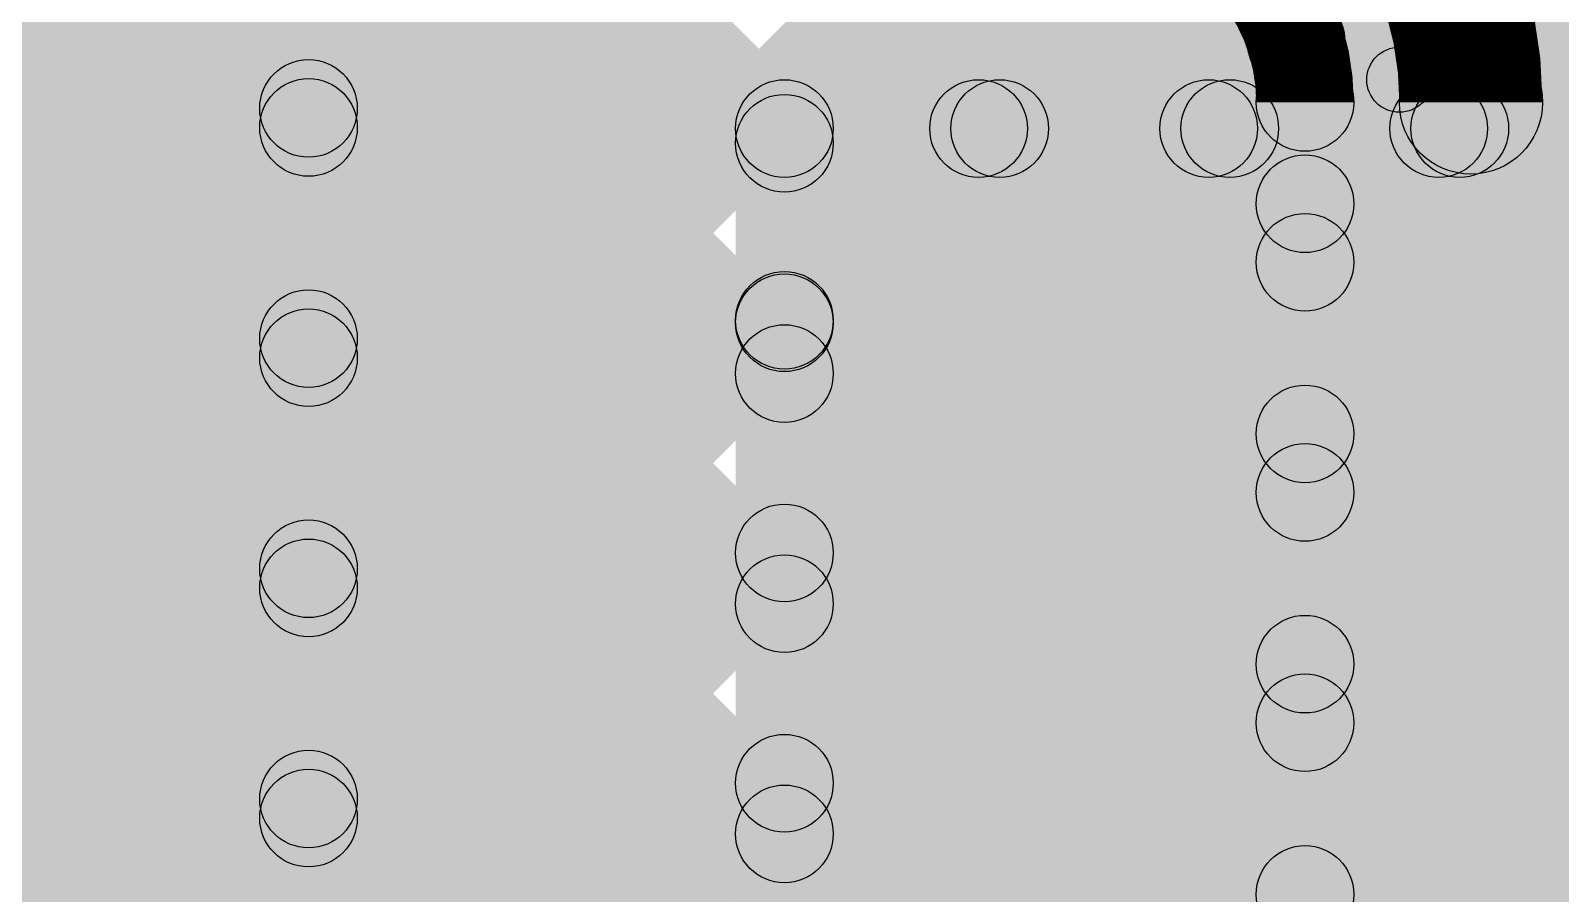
# Model space of a CAD drawing. Header units: millimetres. Extents: x 0 to 210, y 0 to 213.
# Drawn here: x 1.6006 to 1.8358, y 0.6895 to 0.822 of the extents above; entities that cross this region are included whole.
import ezdxf

# ---------------------------------------------------------------- set-up
doc = ezdxf.new("R2010")
doc.units = ezdxf.units.MM
doc.header["$MEASUREMENT"] = 0
for name, color, linetype in [('BottomLayer', 5, 'Continuous'), ('TopLayer', 1, 'Continuous'), ('TopSolder', 216, 'Continuous')]:
    doc.layers.add(name, color=color, linetype=linetype)

# ---------------------------------------------------------------- blocks, each defined once
blk = doc.blocks.new('UCD1E471MNL1GS_40')
at = {"layer": 'TopSolder'}
blk.add_hatch(color=216, dxfattribs=at).paths.add_polyline_path([(0.23825, 0.06896), (0.23825, -0.06896), (0.06096, -0.06896), (0.06096, 0.06896)])

msp = doc.modelspace()

# ---------------------------------------------------------------- hatches: boundary and pattern name
at = {"layer": 'BottomLayer'}
for points in [[(1.62886, 0.477), (1.60686, 0.477), (1.60686, 1.39286), (1.62886, 1.39286)], [(1.65086, 0.65767), (1.63586, 0.65767), (1.63586, 1.39286), (1.65086, 1.39286)], [(1.63805, 0.83717), (1.64866, 0.84778), (1.8018, 0.69464), (1.7912, 0.68403)], [(1.64866, 0.80475), (1.63805, 0.81535), (1.66761, 0.84491), (1.67822, 0.8343)], [(1.64866, 0.73403), (1.63805, 0.74464), (1.73722, 0.8438), (1.74782, 0.8332)], [(1.64866, 0.76939), (1.63805, 0.78), (1.70186, 0.8438), (1.71247, 0.8332)], [(1.64866, 0.69868), (1.63805, 0.70929), (1.77247, 0.8437), (1.78308, 0.8331)], [(1.67819, 0.8324), (1.68879, 0.843), (1.8018, 0.72999), (1.7912, 0.71939)], [(1.67819, 0.8324), (1.68879, 0.843), (1.8018, 0.72999), (1.7912, 0.71938)], [(1.71274, 0.8332), (1.72335, 0.8438), (1.8018, 0.76535), (1.7912, 0.75474)], [(1.7481, 0.8332), (1.7587, 0.8438), (1.8018, 0.8007), (1.7912, 0.7901)], [(1.64866, 0.66332), (1.63805, 0.67393), (1.7898, 0.82568), (1.80041, 0.81507)], [(1.63805, 0.80182), (1.64866, 0.81242), (1.8018, 0.65928), (1.7912, 0.64867)], [(1.804, 0.63288), (1.789, 0.63288), (1.789, 0.81096), (1.804, 0.81096)], [(1.833, 0.487), (1.811, 0.487), (1.811, 0.81096), (1.833, 0.81096)], [(1.69167, 0.67098), (1.68107, 0.68159), (1.7912, 0.79172), (1.8018, 0.78111)], [(1.63805, 0.76646), (1.64866, 0.77707), (1.78019, 0.64554), (1.76958, 0.63493)], [(1.70612, 0.65007), (1.69551, 0.66068), (1.7912, 0.75636), (1.8018, 0.74576)], [(1.63805, 0.73111), (1.64866, 0.74171), (1.75787, 0.6325), (1.74727, 0.62189)], [(1.71216, 0.62076), (1.70155, 0.63136), (1.7912, 0.72101), (1.8018, 0.7104)], [(1.63805, 0.69575), (1.64866, 0.70636), (1.67038, 0.68464), (1.65977, 0.67403)]]:
    msp.add_hatch(color=5, dxfattribs=at).paths.add_polyline_path(points)
h = msp.add_hatch(color=5, dxfattribs=at)
edge = h.paths.add_edge_path()
edge.add_arc((1.79511, 0.82038), 0.0075, 0, 360)
h = msp.add_hatch(color=5, dxfattribs=at)
edge = h.paths.add_edge_path()
edge.add_arc((1.822, 0.81096), 0.011, 0, 360)
h = msp.add_hatch(color=5, dxfattribs=at)
edge = h.paths.add_edge_path()
edge.add_arc((1.822, 0.81096), 0.011, 0, 360)
h = msp.add_hatch(color=5, dxfattribs=at)
edge = h.paths.add_edge_path()
edge.add_arc((1.7965, 0.81096), 0.0075, 0, 360)
h = msp.add_hatch(color=5, dxfattribs=at)
edge = h.paths.add_edge_path()
edge.add_arc((1.7965, 0.81096), 0.0075, 0, 360)
h = msp.add_hatch(color=5, dxfattribs=at)
edge = h.paths.add_edge_path()
edge.add_arc((1.64336, 0.81005), 0.0075, 0, 360)
h = msp.add_hatch(color=5, dxfattribs=at)
edge = h.paths.add_edge_path()
edge.add_arc((1.64336, 0.80712), 0.0075, 0, 360)
h = msp.add_hatch(color=5, dxfattribs=at)
edge = h.paths.add_edge_path()
edge.add_arc((1.7965, 0.7954), 0.0075, 0, 360)
h = msp.add_hatch(color=5, dxfattribs=at)
edge = h.paths.add_edge_path()
edge.add_arc((1.7965, 0.78641), 0.0075, 0, 360)
h = msp.add_hatch(color=5, dxfattribs=at)
edge = h.paths.add_edge_path()
edge.add_arc((1.64336, 0.77469), 0.0075, 0, 360)
h = msp.add_hatch(color=5, dxfattribs=at)
edge = h.paths.add_edge_path()
edge.add_arc((1.64336, 0.77176), 0.0075, 0, 360)
h = msp.add_hatch(color=5, dxfattribs=at)
edge = h.paths.add_edge_path()
edge.add_arc((1.7965, 0.76005), 0.0075, 0, 360)
h = msp.add_hatch(color=5, dxfattribs=at)
edge = h.paths.add_edge_path()
edge.add_arc((1.7965, 0.75106), 0.0075, 0, 360)
h = msp.add_hatch(color=5, dxfattribs=at)
edge = h.paths.add_edge_path()
edge.add_arc((1.64336, 0.73934), 0.0075, 0, 360)
h = msp.add_hatch(color=5, dxfattribs=at)
edge = h.paths.add_edge_path()
edge.add_arc((1.64336, 0.73641), 0.0075, 0, 360)
h = msp.add_hatch(color=5, dxfattribs=at)
edge = h.paths.add_edge_path()
edge.add_arc((1.7965, 0.72469), 0.0075, 0, 360)
h = msp.add_hatch(color=5, dxfattribs=at)
edge = h.paths.add_edge_path()
edge.add_arc((1.7965, 0.72469), 0.0075, 0, 360)
h = msp.add_hatch(color=5, dxfattribs=at)
edge = h.paths.add_edge_path()
edge.add_arc((1.7965, 0.7157), 0.0075, 0, 360)
h = msp.add_hatch(color=5, dxfattribs=at)
edge = h.paths.add_edge_path()
edge.add_arc((1.64336, 0.70398), 0.0075, 0, 360)
h = msp.add_hatch(color=5, dxfattribs=at)
edge = h.paths.add_edge_path()
edge.add_arc((1.64336, 0.70105), 0.0075, 0, 360)
h = msp.add_hatch(color=5, dxfattribs=at)
edge = h.paths.add_edge_path()
edge.add_arc((1.7965, 0.68933), 0.0075, 0, 360)
at = {"layer": 'TopLayer'}
for points in [[(1.723, 0.633), (2.098, 0.633), (2.098, 1.208), (1.723, 1.208)], [(1.389, 0.792), (1.702, 0.792), (1.702, 1.12303), (1.389, 1.12303)], [(1.70377, 0.57702), (1.69317, 0.58762), (2.1232, 1.01765), (2.1338, 1.00704)], [(1.79447, 0.63236), (1.78387, 0.64297), (2.1232, 0.9823), (2.1338, 0.97169)], [(1.06, 0.685), (1.702, 0.685), (1.702, 0.943), (1.06, 0.943)], [(1.816, 0.81446), (1.806, 0.81446), (1.806, 0.88943), (1.816, 0.88943)], [(1.7165, 0.79946), (1.7165, 0.81446), (1.91315, 0.81446), (1.91315, 0.79946)], [(1.66842, 0.57702), (1.65781, 0.58762), (1.88246, 0.81227), (1.89306, 0.80166)], [(1.7218, 0.77182), (1.7112, 0.78243), (1.74104, 0.81227), (1.75164, 0.80166)], [(1.7218, 0.70111), (1.7112, 0.71172), (1.81175, 0.81227), (1.82235, 0.80166)], [(1.7218, 0.66576), (1.7112, 0.67636), (1.8471, 0.81227), (1.85771, 0.80166)], [(1.7218, 0.73647), (1.7112, 0.74707), (1.77639, 0.81227), (1.787, 0.80166)], [(1.74428, 0.80166), (1.75488, 0.81227), (1.93833, 0.62882), (1.92773, 0.61821)], [(1.77963, 0.80166), (1.79024, 0.81227), (1.97369, 0.62882), (1.96308, 0.61821)], [(1.81499, 0.80166), (1.82559, 0.81227), (2.04945, 0.58842), (2.03884, 0.57781)], [(1.7112, 0.79939), (1.7218, 0.80999), (1.92254, 0.60926), (1.91193, 0.59865)], [(1.7112, 0.79938), (1.7218, 0.80999), (1.92254, 0.60926), (1.91193, 0.59865)], [(1.724, 0.7775), (1.709, 0.7775), (1.709, 0.80696), (1.724, 0.80696)], [(1.724, 0.7775), (1.709, 0.7775), (1.709, 0.80696), (1.724, 0.80696)], [(1.724, 0.6705), (1.709, 0.6705), (1.709, 0.7775), (1.724, 0.7775)], [(1.7112, 0.76403), (1.7218, 0.77464), (1.91518, 0.58126), (1.90457, 0.57065)], [(1.7112, 0.72867), (1.7218, 0.73928), (1.87982, 0.58126), (1.86922, 0.57065)], [(1.7112, 0.69332), (1.7218, 0.70392), (1.78019, 0.64554), (1.76958, 0.63493)]]:
    msp.add_hatch(color=1, dxfattribs=at).paths.add_polyline_path(points)
h = msp.add_hatch(color=1, dxfattribs=at)
edge = h.paths.add_edge_path()
edge.add_arc((1.811, 0.81446), 0.005, 0, 360)
h = msp.add_hatch(color=1, dxfattribs=at)
edge = h.paths.add_edge_path()
edge.add_arc((1.7165, 0.80696), 0.0075, 0, 360)
h = msp.add_hatch(color=1, dxfattribs=at)
edge = h.paths.add_edge_path()
edge.add_arc((1.7165, 0.80696), 0.0075, 0, 360)
h = msp.add_hatch(color=1, dxfattribs=at)
edge = h.paths.add_edge_path()
edge.add_arc((1.7165, 0.80696), 0.0075, 0, 360)
h = msp.add_hatch(color=1, dxfattribs=at)
edge = h.paths.add_edge_path()
edge.add_arc((1.74634, 0.80696), 0.0075, 0, 360)
h = msp.add_hatch(color=1, dxfattribs=at)
edge = h.paths.add_edge_path()
edge.add_arc((1.74958, 0.80696), 0.0075, 0, 360)
h = msp.add_hatch(color=1, dxfattribs=at)
edge = h.paths.add_edge_path()
edge.add_arc((1.7817, 0.80696), 0.0075, 0, 360)
h = msp.add_hatch(color=1, dxfattribs=at)
edge = h.paths.add_edge_path()
edge.add_arc((1.78494, 0.80696), 0.0075, 0, 360)
h = msp.add_hatch(color=1, dxfattribs=at)
edge = h.paths.add_edge_path()
edge.add_arc((1.81705, 0.80696), 0.0075, 0, 360)
h = msp.add_hatch(color=1, dxfattribs=at)
edge = h.paths.add_edge_path()
edge.add_arc((1.82029, 0.80696), 0.0075, 0, 360)
h = msp.add_hatch(color=1, dxfattribs=at)
edge = h.paths.add_edge_path()
edge.add_arc((1.7165, 0.80469), 0.0075, 0, 360)
h = msp.add_hatch(color=1, dxfattribs=at)
edge = h.paths.add_edge_path()
edge.add_arc((1.7165, 0.80469), 0.0075, 0, 360)
h = msp.add_hatch(color=1, dxfattribs=at)
edge = h.paths.add_edge_path()
edge.add_arc((1.7165, 0.7775), 0.0075, 0, 360)
h = msp.add_hatch(color=1, dxfattribs=at)
edge = h.paths.add_edge_path()
edge.add_arc((1.7165, 0.7775), 0.0075, 0, 360)
h = msp.add_hatch(color=1, dxfattribs=at)
edge = h.paths.add_edge_path()
edge.add_arc((1.7165, 0.7775), 0.0075, 0, 360)
h = msp.add_hatch(color=1, dxfattribs=at)
edge = h.paths.add_edge_path()
edge.add_arc((1.7165, 0.77712), 0.0075, 0, 360)
h = msp.add_hatch(color=1, dxfattribs=at)
edge = h.paths.add_edge_path()
edge.add_arc((1.7165, 0.76933), 0.0075, 0, 360)
h = msp.add_hatch(color=1, dxfattribs=at)
edge = h.paths.add_edge_path()
edge.add_arc((1.7165, 0.74177), 0.0075, 0, 360)
h = msp.add_hatch(color=1, dxfattribs=at)
edge = h.paths.add_edge_path()
edge.add_arc((1.7165, 0.73398), 0.0075, 0, 360)
h = msp.add_hatch(color=1, dxfattribs=at)
edge = h.paths.add_edge_path()
edge.add_arc((1.7165, 0.70641), 0.0075, 0, 360)
h = msp.add_hatch(color=1, dxfattribs=at)
edge = h.paths.add_edge_path()
edge.add_arc((1.7165, 0.69862), 0.0075, 0, 360)

# ---------------------------------------------------------------- linework, layer by layer
at = {"layer": 'BottomLayer'}
for points, const_width in [([(1.82303, 0.87003, -0.198912), (1.8475, 0.81096)], 0.015), ([(1.805, 0.852, -0.198912), (1.822, 0.81096)], 0.022), ([(1.78701, 0.83393, -0.198485), (1.7965, 0.81096)], 0.015)]:
    msp.add_lwpolyline(points, format="xyb", dxfattribs=dict(at, const_width=const_width))
for centre, radius in [((1.79511, 0.82038), 0.0075), ((1.822, 0.81096), 0.011), ((1.822, 0.81096), 0.011), ((1.7965, 0.81096), 0.0075), ((1.7965, 0.81096), 0.0075), ((1.64336, 0.81005), 0.0075), ((1.64336, 0.80712), 0.0075), ((1.7965, 0.7954), 0.0075), ((1.7965, 0.78641), 0.0075), ((1.64336, 0.77469), 0.0075), ((1.64336, 0.77176), 0.0075), ((1.7965, 0.76005), 0.0075), ((1.7965, 0.75106), 0.0075), ((1.64336, 0.73934), 0.0075), ((1.64336, 0.73641), 0.0075), ((1.7965, 0.72469), 0.0075), ((1.7965, 0.72469), 0.0075), ((1.7965, 0.7157), 0.0075), ((1.64336, 0.70398), 0.0075), ((1.64336, 0.70105), 0.0075), ((1.7965, 0.68933), 0.0075)]:
    msp.add_circle(centre, radius, dxfattribs=at)
at = {"layer": 'TopLayer'}
for centre, radius in [((1.811, 0.81446), 0.005), ((1.7165, 0.80696), 0.0075), ((1.7165, 0.80696), 0.0075), ((1.7165, 0.80696), 0.0075), ((1.74634, 0.80696), 0.0075), ((1.74958, 0.80696), 0.0075), ((1.7817, 0.80696), 0.0075), ((1.78494, 0.80696), 0.0075), ((1.81705, 0.80696), 0.0075), ((1.82029, 0.80696), 0.0075), ((1.7165, 0.80469), 0.0075), ((1.7165, 0.80469), 0.0075), ((1.7165, 0.7775), 0.0075), ((1.7165, 0.7775), 0.0075), ((1.7165, 0.7775), 0.0075), ((1.7165, 0.77712), 0.0075), ((1.7165, 0.76933), 0.0075), ((1.7165, 0.74177), 0.0075), ((1.7165, 0.73398), 0.0075), ((1.7165, 0.70641), 0.0075), ((1.7165, 0.69862), 0.0075)]:
    msp.add_circle(centre, radius, dxfattribs=at)

# ---------------------------------------------------------------- block references
at = {"rotation": 360}
msp.add_blockref('UCD1E471MNL1GS_40', (1.66139, 0.88943), dxfattribs=at)

doc.saveas('drawing.dxf')
